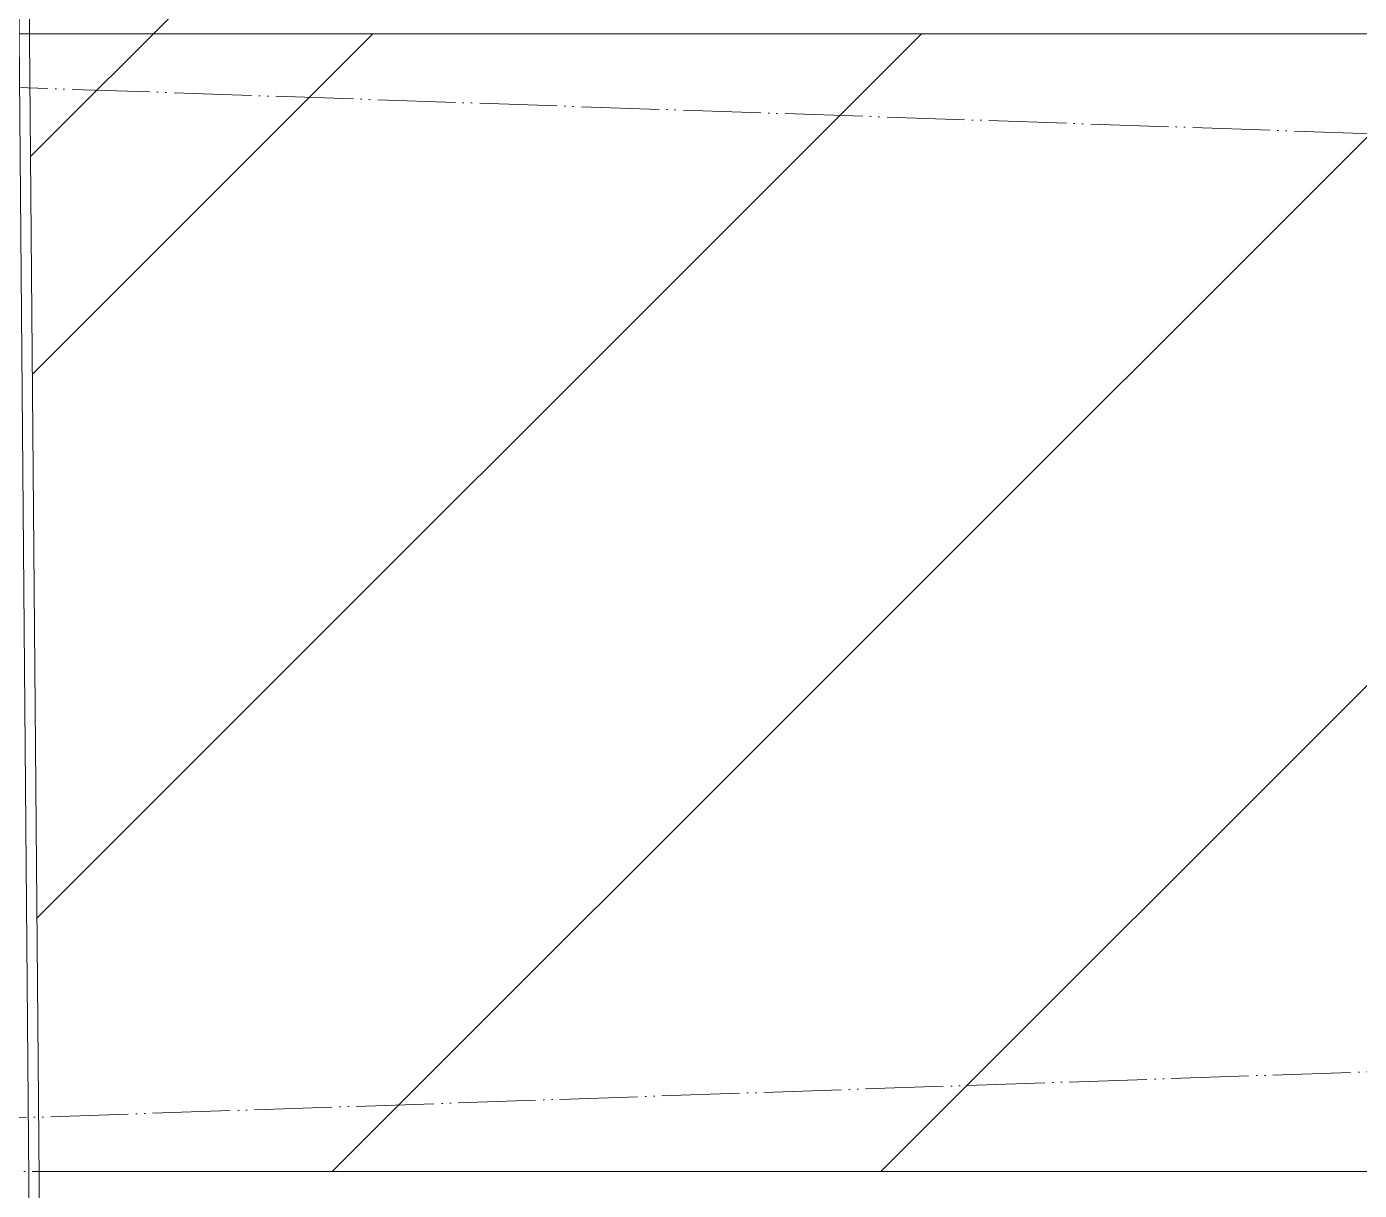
# Model space of a CAD drawing. Header units: millimetres. Extents: x -10474 to 67905, y -3824 to 44223.
# Drawn here: x 48996 to 49253.6, y 24550.1 to 24775.1 of the extents above; entities that cross this region are included whole.
import ezdxf

# ---------------------------------------------------------------- set-up
doc = ezdxf.new("R2010")
doc.units = ezdxf.units.MM
doc.linetypes.add('ADSK_Штрихпунктирная 2 точки_ш15 п1_5 п1_5 п1_5', pattern=[19.5, 15, -1.5, 0, -1.5, 0, -1.5])
doc.layers.add('Линии', color=7, linetype='Continuous', lineweight=9, true_color=0x00a600)
for name, color, linetype, lineweight in [('Потолки', 7, 'Continuous', 9), ('Потолки штриховка', 7, 'Continuous', 9), ('Стены отделка', 7, 'Continuous', 30), ('Стены штриховка', 7, 'Continuous', 9)]:
    doc.layers.add(name, color=color, linetype=linetype, lineweight=lineweight)

msp = doc.modelspace()

# ---------------------------------------------------------------- hatches: boundary and pattern name
at = {"layer": 'Линии', "transparency": 33554610}
h = msp.add_hatch(dxfattribs=at)
h.set_pattern_fill('ANSI31', color=6, scale=300)
h.paths.add_polyline_path([(49987.871, 23487.09), (49987.871, 20783.15), (54965.373, 20783.15), (54944.145, 23407.87), (54724.09, 23407.87), (54724.09, 25801.547), (54923.522, 25801.547), (54876.209, 31807.743), (54680.674, 31807.743), (54680.674, 32560.09), (48930.965, 32560.09), (49007.341, 23487.09)])
at = {"layer": 'Потолки штриховка', "lineweight": 18, "true_color": 0x787878}
h = msp.add_hatch(dxfattribs=at)
h.set_pattern_fill('FP_49', color=8, style=0, pattern_type=2)
h.set_pattern_definition([(45, (0, 0), (-53.03301, 53.03301), [])])
h.paths.add_polyline_path([(49007.341, 24553.759), (54724.09, 24553.759), (54724.09, 24773.759), (48996.51, 24773.759), (48998.362, 24553.759), (49005.341, 24553.759)])
h.paths.add_polyline_path([(54736.09, 24553.759), (54742.566, 24553.759), (54741.933, 24773.759), (54736.09, 24773.511), (54736.09, 24569.304)])
h.paths.add_polyline_path([(54122.566, 28548.759), (54902.567, 28548.759), (54900.777, 28770.09), (48962.869, 28770.09), (48964.732, 28548.759), (54102.566, 28548.759)])
h.paths.add_polyline_path([(50076.593, 32560.09), (54680.674, 32560.09), (54680.674, 32790.09), (48929.028, 32790.09), (48930.965, 32560.09), (50053.574, 32560.09)])
h.paths.add_polyline_path([(54696.593, 32560.09), (54695.924, 32685.09), (54695.312, 32790.09), (54692.674, 32789.934), (54692.674, 32560.09)])

# ---------------------------------------------------------------- linework, layer by layer
at = {"layer": 'Линии', "color": 7, "linetype": 'ADSK_Штрихпунктирная 2 точки_ш15 п1_5 п1_5 п1_5'}
for p, q in [((48689.761, 24773.759), (55138.737, 24553.759)), ((55138.737, 24773.759), (48689.761, 24553.759)), ((48689.761, 24773.759), (55138.737, 24773.759)), ((55138.737, 24553.759), (48689.761, 24553.759))]:
    msp.add_line(p, q, dxfattribs=at)
at = {"layer": 'Линии', "color": 6}
msp.add_lwpolyline([(49987.871, 23487.09), (49987.871, 20783.15), (54965.373, 20783.15), (54944.145, 23407.87), (54724.09, 23407.87), (54724.09, 25801.547), (54923.522, 25801.547), (54876.209, 31807.743), (54680.674, 31807.743), (54680.674, 32560.09), (48930.965, 32560.09), (49007.341, 23487.09), (49987.871, 23487.09)], dxfattribs=at)
at = {"layer": 'Потолки'}
for p, q in [((48996.51, 24773.759), (54724.09, 24773.759)), ((54724.09, 24553.759), (48998.362, 24553.759))]:
    msp.add_line(p, q, dxfattribs=at)
at = {"layer": 'Стены отделка', "lineweight": 9}
msp.add_line((48952.03, 30057.674), (49007.341, 23487.09), dxfattribs=at)
at = {"layer": 'Стены штриховка'}
msp.add_line((48950.03, 30057.657), (49005.341, 23487.09), dxfattribs=at)

doc.saveas('drawing.dxf')
